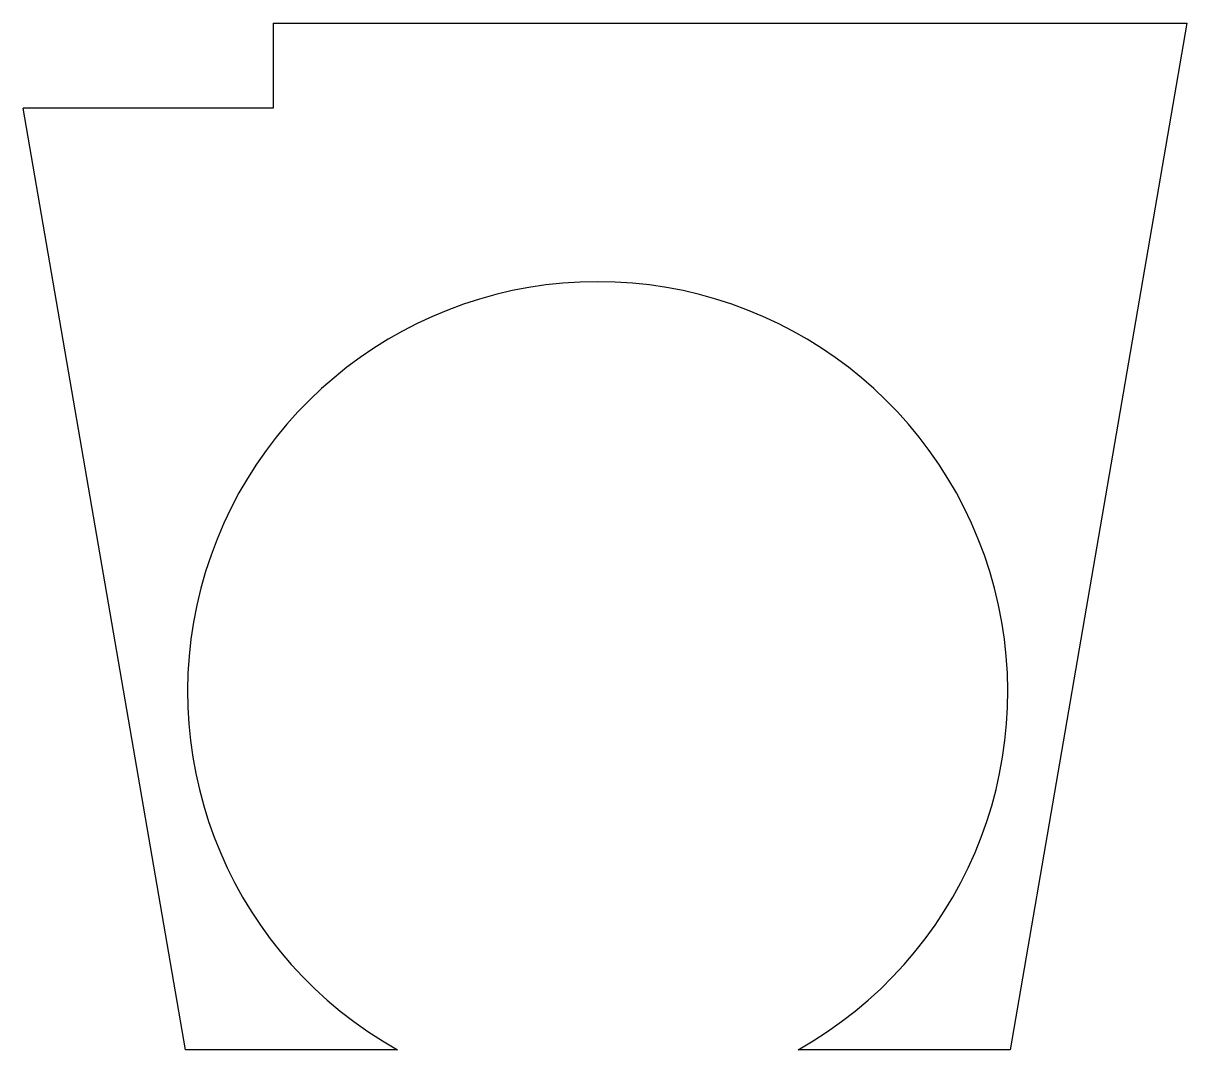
# Model space of a CAD drawing. Header units: millimetres. Extents: x -38.1 to 39, y -82.8 to -14.8.
import ezdxf

# ---------------------------------------------------------------- set-up
doc = ezdxf.new("R2010")
doc.units = ezdxf.units.MM

msp = doc.modelspace()

# ---------------------------------------------------------------- linework, layer by layer
at = {"color": 7, "linetype": 'Continuous', "lineweight": 25}
for p, q in [((-21.5, -14.814), (39.031, -14.814)), ((-21.5, -14.814), (-21.5, -20.438)), ((39.031, -14.814), (27.322, -82.828)), ((-21.5, -20.438), (-38.063, -20.438)), ((-27.322, -82.828), (-38.063, -20.438)), ((-13.275, -82.828), (-27.322, -82.828)), ((27.322, -82.828), (13.275, -82.828))]:
    msp.add_line(p, q, dxfattribs=at)
msp.add_arc((0, -59.114), 27.176, 299.23978, 240.76022, dxfattribs=at)

doc.saveas('drawing.dxf')
